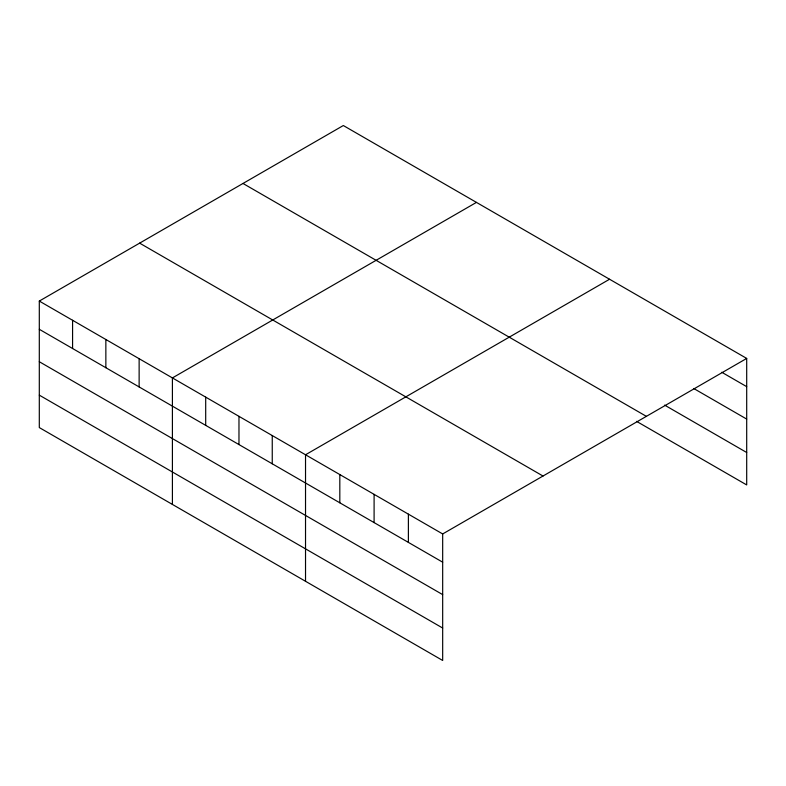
<?xml version="1.0" encoding="UTF-8"?>
<svg xmlns="http://www.w3.org/2000/svg" width="786" height="786" viewBox="0 0 786 786"><rect width="100%" height="100%" fill="white"/><g stroke="black" fill="none" stroke-linecap="round" stroke-linejoin="round"><path stroke-width="1.18" d="M442.675 594.619L442.675 533.949L39.3 301.067L39.3 427.574L442.675 660.466L442.675 594.619L39.3 361.727M636.562 421.355L746.7 484.933L746.7 358.426L343.325 125.534L39.3 301.067M476.434 202.395L172.409 377.919L172.409 504.425M609.553 279.246L305.528 454.77L305.528 581.276M442.675 533.949L746.7 358.426M721.764 372.259L746.7 386.653M693.714 388.49L746.7 419.085M664.622 405.114L746.7 452.5M242.992 183.462L646.367 416.344M139.633 243.139L543.008 476.031M39.3 329.295L442.675 562.187M39.3 395.142L442.675 628.034M408.386 514.152L408.386 542.389M374.097 494.365L374.097 522.592M339.817 474.567L339.817 502.794M272.251 435.552L272.251 463.789M238.973 416.344L238.973 444.571M205.696 397.127L205.696 425.364M139.132 358.701L139.132 386.938M105.855 339.493L105.855 367.72M72.577 320.275L72.577 348.512"/></g></svg>
